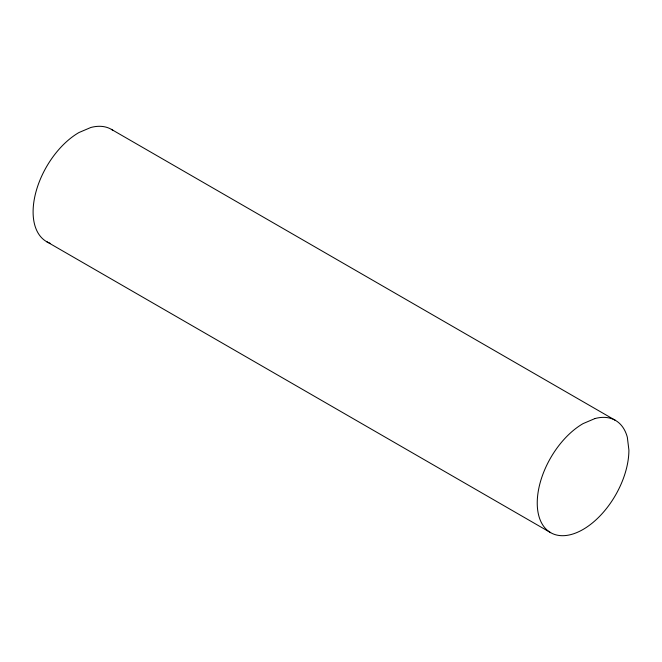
<?xml version="1.0" encoding="UTF-8"?>
<svg xmlns="http://www.w3.org/2000/svg" width="662" height="662" viewBox="0 0 662 662"><rect width="100%" height="100%" fill="white"/><g stroke="black" fill="none" stroke-linecap="round" stroke-linejoin="round"><path stroke-width="0.99" d="M111.34 129.338L615.478 420.403M46.522 241.597L550.66 532.662M112.979 130.389A64.818 37.42 -60 0 0 90.793 127.501L78.927 132.549A64.818 37.42 -60 0 0 35.731 192.741A64.818 37.42 -60 0 0 50.08 243.244M594.931 418.566L583.073 423.614A64.818 37.42 -60 0 0 537.238 502.988A64.818 37.42 -60 0 0 583.073 529.451A64.818 37.42 -60 0 0 628.9 450.069L627.336 437.276A64.818 37.42 -60 0 0 594.931 418.566"/></g></svg>
